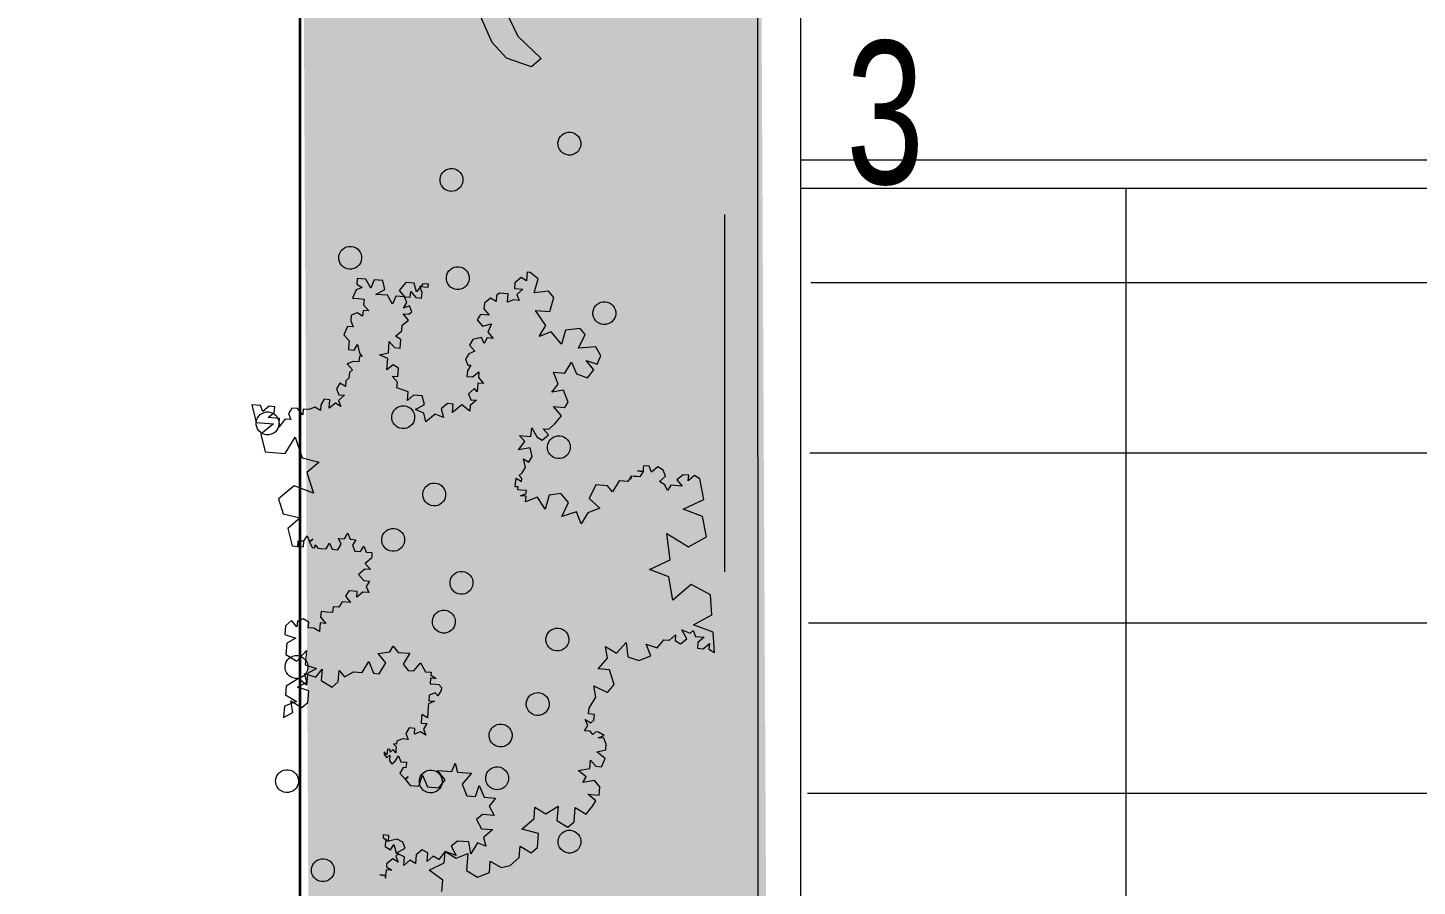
# Model space of a CAD drawing. Header units: metres. Extents: x 0 to 4415, y 1197 to 2590.
# Drawn here: x 1913.872 to 1914.843, y 1313.042 to 1313.643 of the extents above; entities that cross this region are included whole.
import ezdxf

# ---------------------------------------------------------------- set-up
doc = ezdxf.new("R2010")
doc.units = ezdxf.units.M
for name, pattern in [('AXES', [2, 1.25, -0.25, 0.25, -0.25]), ('CACHE2', [4.7625, 3.175, -1.5875]), ('CONTINU', [0])]:
    doc.linetypes.add(name, pattern=pattern)
doc.layers.get('DEFPOINTS').update_dxf_attribs({"lineweight": 5})
for name, color, linetype, lineweight, true_color in [('00-axe', 7, 'AXES', 5, 0xdb0000), ('veg', 7, 'Continuous', 9, 0x61c200), ('VEGETATION', 7, 'Continuous', 5, 0x7ea800)]:
    doc.layers.add(name, color=color, linetype=linetype, lineweight=lineweight, true_color=true_color)
for name, color, linetype, lineweight in [('00-cote', 7, 'CONTINU', 20), ('caché', 20, 'CACHE2', 13), ('Façade 02', 41, 'Continuous', 35), ('gris', 251, 'Continuous', 9), ('vue', 7, 'Continuous', 5)]:
    doc.layers.add(name, color=color, linetype=linetype, lineweight=lineweight)
doc.styles.add('STYLE2', font='swissl.ttf', dxfattribs={"width": 0.7})
doc.styles.add('WALIDcotat', font='times.ttf')
doc.dimstyles.new('walid 100', dxfattribs={"dimscale": 0, "dimtxt": 0.25, "dimasz": 0.1, "dimexe": 1.25, "dimexo": 0.625, "dimgap": 0.02, "dimtad": 1, "dimdec": 0, "dimlfac": 100, "dimrnd": 5, "dimtxsty": 'WALIDcotat', "dimblk": 'COTE', "dimcen": 2.5, "dimse1": 1, "dimse2": 1, "dimclrd": 256, "dimclrt": 256, "dimadec": 0, "dimazin": 0, "dimtfac": 1, "dimtdec": 0, "dimtix": 1, "dimtmove": 2, "dimatfit": 3, "dimldrblk": 'COTE', "dimfxl": 1.25, "dimarcsym": 0})

# ---------------------------------------------------------------- blocks, each defined once
blk = doc.blocks.new('hh(jjk')
at = {"layer": 'VEGETATION', "ltscale": 1.8}
for p, q in [((437.172, 231.944), (436.28, 232.273)), ((437.667, 231.537), (437.172, 231.944)), ((436.203, 231.504), (437.031, 231.168)), ((437.971, 230.812), (437.667, 231.537)), ((437.031, 231.168), (437.741, 230.505)), ((437.741, 230.505), (437.971, 230.812))]:
    blk.add_line(p, q, dxfattribs=at)
blk = doc.blocks.new('Plantes')
for p, q in [((0.5704, -1.1813), (0.5674, -1.214)), ((0.4679, -1.2216), (0.4338, -1.235)), ((0.4992, -1.2408), (0.4679, -1.2216)), ((0.5674, -1.214), (0.6061, -1.2422)), ((0.7294, -1.2449), (0.7309, -1.2286)), ((0.7316, -1.2204), (0.7309, -1.2286)), ((0.7309, -1.2286), (0.7316, -1.2204)), ((0.7309, -1.2286), (0.7309, -1.2286)), ((0.7309, -1.2286), (0.7309, -1.2286)), ((0.7309, -1.2286), (0.7309, -1.2286)), ((0.7309, -1.2286), (0.7309, -1.2286)), ((0.7309, -1.2286), (0.7309, -1.2286)), ((0.7309, -1.2286), (0.7309, -1.2286)), ((0.7309, -1.2286), (0.7309, -1.2286)), ((0.7309, -1.2286), (0.7309, -1.2286)), ((0.7309, -1.2286), (0.7309, -1.2286)), ((0.739, -1.2293), (0.7309, -1.2286)), ((0.7309, -1.2286), (0.739, -1.2293)), ((0.739, -1.2293), (0.7309, -1.2286)), ((0.7309, -1.2286), (0.739, -1.2293)), ((0.739, -1.2293), (0.7309, -1.2286)), ((0.7309, -1.2286), (0.739, -1.2293)), ((0.7309, -1.2286), (0.7309, -1.2286)), ((0.7309, -1.2286), (0.7309, -1.2286)), ((0.7309, -1.2286), (0.7309, -1.2286)), ((0.7309, -1.2286), (0.7309, -1.2286)), ((0.7309, -1.2286), (0.7309, -1.2286)), ((0.7309, -1.2286), (0.7309, -1.2286)), ((0.7309, -1.2286), (0.7309, -1.2286)), ((0.739, -1.2293), (0.739, -1.2293)), ((0.7472, -1.23), (0.739, -1.2293)), ((0.739, -1.2293), (0.7472, -1.23)), ((0.739, -1.2293), (0.739, -1.2293)), ((0.7472, -1.23), (0.7472, -1.23)), ((0.7472, -1.23), (0.7472, -1.23)), ((0.7472, -1.23), (0.7472, -1.23)), ((0.7472, -1.23), (0.7472, -1.23)), ((0.3744, -1.2544), (0.3477, -1.2767)), ((0.3997, -1.2484), (0.3744, -1.2544)), ((0.4309, -1.2677), (0.3997, -1.2484)), ((0.4338, -1.235), (0.4309, -1.2677)), ((0.4948, -1.2899), (0.4992, -1.2408)), ((0.5631, -1.263), (0.5601, -1.2957)), ((0.5601, -1.2957), (0.5787, -1.2727)), ((0.6061, -1.2422), (0.5631, -1.263)), ((0.5787, -1.2727), (0.5943, -1.2823)), ((0.5943, -1.2823), (0.6121, -1.2674)), ((0.6121, -1.2674), (0.6099, -1.2919)), ((0.6433, -1.2867), (0.6455, -1.2621)), ((0.6455, -1.2621), (0.6611, -1.2718)), ((0.6611, -1.2718), (0.6789, -1.2569)), ((0.6789, -1.2569), (0.6767, -1.2814)), ((0.6945, -1.2665), (0.7101, -1.2761)), ((0.7012, -1.2836), (0.6945, -1.2665)), ((0.7101, -1.2761), (0.7279, -1.2613)), ((0.7131, -1.2435), (0.7294, -1.2449)), ((0.7287, -1.2531), (0.7131, -1.2435)), ((0.7279, -1.2613), (0.7287, -1.2531)), ((0.2958, -1.305), (0.2921, -1.3459)), ((0.3136, -1.2902), (0.2958, -1.305)), ((0.3448, -1.3094), (0.3136, -1.2902)), ((0.3477, -1.2767), (0.3448, -1.3094)), ((0.4436, -1.31), (0.4674, -1.3204)), ((0.4496, -1.3352), (0.4436, -1.31)), ((0.4674, -1.3204), (0.4866, -1.2891)), ((0.4866, -1.2891), (0.4919, -1.3226)), ((0.5289, -1.2764), (0.4948, -1.2899)), ((0.5245, -1.3255), (0.5423, -1.3106)), ((0.5282, -1.2846), (0.5601, -1.2957)), ((0.5423, -1.3106), (0.5282, -1.2846)), ((0.5601, -1.2957), (0.5289, -1.2764)), ((0.6099, -1.2919), (0.6255, -1.3015)), ((0.6255, -1.3015), (0.6433, -1.2867)), ((0.7005, -1.2918), (0.6745, -1.3059)), ((0.6745, -1.3059), (0.6812, -1.323)), ((0.6767, -1.2814), (0.7005, -1.2918)), ((0.6923, -1.291), (0.7012, -1.2836)), ((0.7005, -1.2918), (0.6923, -1.291)), ((0.7065, -1.317), (0.7005, -1.2918)), ((0.7161, -1.3014), (0.7065, -1.317)), ((0.7317, -1.311), (0.7161, -1.3014)), ((0.7303, -1.3274), (0.7317, -1.311)), ((0.2921, -1.3459), (0.3404, -1.3584)), ((0.4229, -1.3576), (0.4496, -1.3352)), ((0.4919, -1.3226), (0.5245, -1.3255)), ((0.6812, -1.323), (0.6969, -1.3326)), ((0.6969, -1.3326), (0.7221, -1.3266)), ((0.7221, -1.3266), (0.7206, -1.343)), ((0.7206, -1.343), (0.737, -1.3444)), ((0.7221, -1.3266), (0.7303, -1.3274)), ((0.7377, -1.3363), (0.7221, -1.3266)), ((0.737, -1.3444), (0.7377, -1.3363)), ((0.1904, -1.378), (0.1868, -1.4189)), ((0.2082, -1.3631), (0.1904, -1.378)), ((0.2395, -1.3824), (0.2082, -1.3631)), ((0.2358, -1.4232), (0.2395, -1.3824)), ((0.3048, -1.3882), (0.3019, -1.4209)), ((0.3404, -1.3584), (0.3048, -1.3882)), ((0.4555, -1.3605), (0.4229, -1.3576)), ((0.4519, -1.4013), (0.4697, -1.3865)), ((0.4697, -1.3865), (0.4555, -1.3605)), ((0.137, -1.4227), (0.1274, -1.4383)), ((0.1556, -1.3996), (0.137, -1.4227)), ((0.1868, -1.4189), (0.1556, -1.3996)), ((0.2707, -1.4016), (0.2358, -1.4232)), ((0.3019, -1.4209), (0.2707, -1.4016)), ((0.4148, -1.4474), (0.4334, -1.4244)), ((0.4192, -1.3984), (0.4519, -1.4013)), ((0.4334, -1.4244), (0.4192, -1.3984)), ((0.1178, -1.4539), (0.1156, -1.4784)), ((0.1505, -1.4568), (0.1178, -1.4539)), ((0.1274, -1.4383), (0.1505, -1.4568)), ((0.4475, -1.4504), (0.4148, -1.4474)), ((0.4609, -1.4845), (0.4475, -1.4504)), ((0.472, -1.4526), (0.4609, -1.4845)), ((0.4965, -1.4547), (0.472, -1.4526)), ((0.51, -1.4889), (0.4965, -1.4547)), ((0.1156, -1.4784), (0.1305, -1.4962)), ((0.1305, -1.4962), (0.1639, -1.4909)), ((0.1639, -1.4909), (0.1542, -1.5065)), ((0.1542, -1.5065), (0.1773, -1.5251)), ((0.4825, -1.5194), (0.51, -1.4889)), ((0.5768, -1.4784), (0.5583, -1.5014)), ((0.5583, -1.5014), (0.5806, -1.5281)), ((0.6095, -1.4813), (0.5768, -1.4784)), ((0.6229, -1.5154), (0.6095, -1.4813)), ((0.634, -1.4835), (0.6229, -1.5154)), ((0.6585, -1.4857), (0.634, -1.4835)), ((0.6734, -1.5035), (0.6585, -1.4857)), ((0.6645, -1.5109), (0.6734, -1.5035)), ((0.6734, -1.5035), (0.6645, -1.5109)), ((0.6883, -1.5213), (0.6734, -1.5035)), ((0.1105, -1.5356), (0.1001, -1.5594)), ((0.1268, -1.537), (0.1105, -1.5356)), ((0.1417, -1.5548), (0.1268, -1.537)), ((0.1439, -1.5303), (0.1417, -1.5548)), ((0.1773, -1.5251), (0.1439, -1.5303)), ((0.5234, -1.523), (0.4825, -1.5194)), ((0.5294, -1.5483), (0.5234, -1.523)), ((0.5397, -1.5245), (0.5294, -1.5483)), ((0.5806, -1.5281), (0.5397, -1.5245)), ((0.669, -1.5525), (0.6697, -1.5443)), ((0.6697, -1.5443), (0.6705, -1.5362)), ((0.6705, -1.5362), (0.6786, -1.5369)), ((0.6786, -1.5369), (0.6883, -1.5213)), ((0.7106, -1.548), (0.7017, -1.5554)), ((0.718, -1.5569), (0.7106, -1.548)), ((0.0979, -1.5839), (0.0965, -1.6002)), ((0.1232, -1.5779), (0.0979, -1.5839)), ((0.1001, -1.5594), (0.1232, -1.5779)), ((0.6853, -1.554), (0.669, -1.5525)), ((0.6921, -1.571), (0.6853, -1.554)), ((0.7017, -1.5554), (0.6921, -1.571)), ((0.698, -1.5963), (0.6988, -1.5881)), ((0.6988, -1.5881), (0.6995, -1.5799)), ((0.6995, -1.5799), (0.7069, -1.5888)), ((0.7069, -1.5888), (0.7158, -1.5814)), ((0.7158, -1.5814), (0.7151, -1.5896)), ((0.7151, -1.5896), (0.7233, -1.5903)), ((0.7151, -1.5896), (0.7151, -1.5896)), ((0.7166, -1.5732), (0.718, -1.5569)), ((0.7255, -1.5658), (0.7166, -1.5732)), ((0.7233, -1.5903), (0.7247, -1.5739)), ((0.7247, -1.5739), (0.7322, -1.5828)), ((0.7329, -1.5747), (0.7255, -1.5658)), ((0.7322, -1.5828), (0.7329, -1.5747)), ((0.0965, -1.6002), (0.1032, -1.6173)), ((0.1195, -1.6187), (0.1025, -1.6255)), ((0.1025, -1.6255), (0.1181, -1.6351)), ((0.1032, -1.6173), (0.1195, -1.6187)), ((0.1262, -1.6358), (0.1351, -1.6284)), ((0.1351, -1.6284), (0.1426, -1.6373)), ((0.6127, -1.6298), (0.6283, -1.6395)), ((0.6194, -1.6469), (0.6127, -1.6298)), ((0.6632, -1.6179), (0.6795, -1.6193)), ((0.6699, -1.6349), (0.6632, -1.6179)), ((0.6795, -1.6193), (0.6966, -1.6126)), ((0.6966, -1.6126), (0.6973, -1.6044)), ((0.6973, -1.6044), (0.7055, -1.6052)), ((0.6973, -1.6044), (0.6973, -1.6044)), ((0.6973, -1.6044), (0.6973, -1.6044)), ((0.698, -1.5963), (0.698, -1.5963)), ((0.7055, -1.6052), (0.698, -1.5963)), ((0.1181, -1.6351), (0.1262, -1.6358)), ((0.1315, -1.6692), (0.13, -1.6856)), ((0.1404, -1.6618), (0.1315, -1.6692)), ((0.156, -1.6714), (0.1404, -1.6618)), ((0.1426, -1.6373), (0.1589, -1.6387)), ((0.1589, -1.6387), (0.1493, -1.6543)), ((0.1493, -1.6543), (0.156, -1.6714)), ((0.6098, -1.6625), (0.6194, -1.6469)), ((0.6261, -1.664), (0.6098, -1.6625)), ((0.6246, -1.6803), (0.6261, -1.664)), ((0.6283, -1.6395), (0.6454, -1.6327)), ((0.6454, -1.6327), (0.6439, -1.6491)), ((0.6439, -1.6491), (0.6602, -1.6505)), ((0.6602, -1.6505), (0.6699, -1.6349)), ((0.1449, -1.7034), (0.1257, -1.7346)), ((0.13, -1.6856), (0.1464, -1.687)), ((0.1464, -1.687), (0.1449, -1.7034)), ((0.1449, -1.7034), (0.1449, -1.7034)), ((0.6054, -1.7115), (0.6068, -1.6952)), ((0.6068, -1.6952), (0.6083, -1.6788)), ((0.6083, -1.6788), (0.6239, -1.6885)), ((0.6239, -1.6885), (0.6246, -1.6803)), ((0.9678, -1.7109), (0.95, -1.7258)), ((0.999, -1.7302), (0.9678, -1.7109)), ((1.0198, -1.6826), (0.9938, -1.6968)), ((0.9938, -1.6968), (0.999, -1.7302)), ((1.0168, -1.7153), (1.0198, -1.6826)), ((0.0915, -1.748), (0.073, -1.7711)), ((0.1309, -1.768), (0.0915, -1.748)), ((0.1257, -1.7346), (0.1309, -1.768)), ((0.5683, -1.7576), (0.578, -1.742)), ((0.578, -1.742), (0.5854, -1.7509)), ((0.5854, -1.7509), (0.6025, -1.7442)), ((0.5876, -1.7264), (0.6047, -1.7197)), ((0.6039, -1.7279), (0.5876, -1.7264)), ((0.6025, -1.7442), (0.6039, -1.7279)), ((0.6047, -1.7197), (0.6054, -1.7115)), ((0.95, -1.7258), (0.9471, -1.7585)), ((0.9827, -1.7287), (1.0168, -1.7153)), ((1.0139, -1.748), (0.9827, -1.7287)), ((1.0117, -1.7725), (1.0139, -1.748)), ((0.073, -1.7711), (0.0857, -1.8134)), ((0.5676, -1.7658), (0.5683, -1.7576)), ((0.575, -1.7747), (0.5676, -1.7658)), ((0.5683, -1.7576), (0.5683, -1.7576)), ((0.5832, -1.7754), (0.575, -1.7747)), ((0.5996, -1.7769), (0.5832, -1.7754)), ((0.5981, -1.7932), (0.5996, -1.7769)), ((0.8625, -1.7839), (0.8596, -1.8166)), ((0.8803, -1.769), (0.8625, -1.7839)), ((0.9115, -1.7883), (0.8803, -1.769)), ((0.9086, -1.8209), (0.9115, -1.7883)), ((0.9471, -1.7585), (0.9791, -1.7696)), ((0.9509, -1.8083), (0.9538, -1.7756)), ((0.9791, -1.7696), (0.9531, -1.7837)), ((0.9531, -1.7837), (0.9591, -1.809)), ((0.9538, -1.7756), (0.9769, -1.7941)), ((0.9769, -1.7941), (1.0117, -1.7725)), ((0.0857, -1.8134), (0.1184, -1.8163)), ((0.1184, -1.8163), (0.0909, -1.8468)), ((0.5818, -1.7918), (0.5981, -1.7932)), ((0.5974, -1.8014), (0.5818, -1.7918)), ((0.5966, -1.8096), (0.5974, -1.8014)), ((0.613, -1.811), (0.5966, -1.8096)), ((0.6271, -1.837), (0.613, -1.811)), ((0.6457, -1.814), (0.6271, -1.837)), ((0.662, -1.8154), (0.6457, -1.814)), ((0.6769, -1.8332), (0.662, -1.8154)), ((0.7452, -1.8064), (0.7259, -1.8376)), ((0.7615, -1.8078), (0.7452, -1.8064)), ((0.7749, -1.842), (0.7615, -1.8078)), ((0.7942, -1.8107), (0.7749, -1.842)), ((0.8187, -1.8129), (0.7942, -1.8107)), ((0.8447, -1.7988), (0.8187, -1.8129)), ((0.8596, -1.8166), (0.8447, -1.7988)), ((0.9271, -1.7979), (0.9086, -1.8209)), ((0.9249, -1.8224), (0.9509, -1.8083)), ((0.9569, -1.8335), (0.9249, -1.8224)), ((0.9591, -1.809), (0.9271, -1.7979)), ((-0.215, -1.8607), (-0.212, -1.9186)), ((-0.1994, -1.8703), (-0.215, -1.8607)), ((0.0011, -1.8388), (-0.0331, -1.8522)), ((-0.0331, -1.8522), (-0.0197, -1.8863)), ((0.033, -1.8499), (0.0011, -1.8388)), ((0.0375, -1.8914), (0.033, -1.8499)), ((0.065, -1.8609), (0.0375, -1.8914)), ((0.0962, -1.8802), (0.065, -1.8609)), ((0.0909, -1.8468), (0.0962, -1.8802)), ((0.6576, -1.8644), (0.6769, -1.8332)), ((0.6903, -1.8674), (0.6576, -1.8644)), ((0.7052, -1.8852), (0.6903, -1.8674)), ((0.7148, -1.8695), (0.7052, -1.8852)), ((0.7482, -1.8643), (0.7148, -1.8695)), ((0.7259, -1.8376), (0.7482, -1.8643)), ((0.9532, -1.8743), (0.9569, -1.8335)), ((0.9807, -1.8439), (0.9532, -1.8743)), ((1.0119, -1.8631), (0.9807, -1.8439)), ((1.009, -1.8958), (1.0119, -1.8631)), ((-0.2009, -1.8866), (-0.1994, -1.8703)), ((-0.1831, -1.8718), (-0.2009, -1.8866)), ((-0.186, -1.9044), (-0.1682, -1.8896)), ((-0.1615, -1.9066), (-0.186, -1.9044)), ((-0.1667, -1.8732), (-0.1831, -1.8718)), ((-0.1682, -1.8896), (-0.1667, -1.8732)), ((-0.1548, -1.9237), (-0.1615, -1.9066)), ((-0.1184, -1.8858), (-0.1362, -1.9006)), ((-0.1362, -1.9006), (-0.1221, -1.9266)), ((-0.1028, -1.8954), (-0.1184, -1.8858)), ((-0.1043, -1.9117), (-0.1028, -1.8954)), ((-0.0865, -1.8968), (-0.1043, -1.9117)), ((-0.0701, -1.8983), (-0.0865, -1.8968)), ((-0.0516, -1.8752), (-0.0701, -1.8983)), ((-0.0197, -1.8863), (-0.0516, -1.8752)), ((0.983, -1.9099), (1.009, -1.8958)), ((1.0149, -1.921), (0.983, -1.9099)), ((-0.212, -1.9186), (-0.1562, -1.94)), ((-0.1562, -1.94), (-0.2082, -1.9683)), ((-0.1459, -1.9163), (-0.1548, -1.9237)), ((-0.1221, -1.9266), (-0.1459, -1.9163)), ((0.9133, -1.9531), (0.9154, -1.9286)), ((0.9154, -1.9286), (0.9311, -1.9383)), ((0.9311, -1.9383), (0.9474, -1.9397)), ((0.9474, -1.9397), (0.9459, -1.9561)), ((0.9786, -1.959), (0.9801, -1.9426)), ((0.9801, -1.9426), (0.995, -1.9604)), ((0.995, -1.9604), (1.0128, -1.9455)), ((1.0128, -1.9455), (1.0149, -1.921)), ((-0.2082, -1.9683), (-0.2051, -2.0263)), ((0.8762, -1.9992), (0.8777, -1.9829)), ((0.8777, -1.9829), (0.894, -1.9844)), ((0.894, -1.9844), (0.9103, -1.9858)), ((0.8969, -1.9517), (0.9133, -1.9531)), ((0.9118, -1.9695), (0.8969, -1.9517)), ((0.9103, -1.9858), (0.9118, -1.9695)), ((0.9459, -1.9561), (0.9615, -1.9657)), ((0.9615, -1.9657), (0.9786, -1.959)), ((-0.2051, -2.0263), (-0.1501, -2.0559)), ((-0.1501, -2.0559), (-0.0967, -2.0112)), ((-0.0967, -2.0112), (-0.0862, -2.0781)), ((0.7901, -2.041), (0.8079, -2.0261)), ((0.8079, -2.0261), (0.8065, -2.0424)), ((0.8257, -2.0112), (0.8502, -2.0134)), ((0.8406, -2.029), (0.8257, -2.0112)), ((0.831, -2.0446), (0.8406, -2.029)), ((0.8502, -2.0134), (0.8599, -1.9978)), ((0.8599, -1.9978), (0.8762, -1.9992)), ((0.7709, -2.0722), (0.7805, -2.0566)), ((0.7738, -2.0395), (0.7901, -2.041)), ((0.7805, -2.0566), (0.7738, -2.0395)), ((0.8065, -2.0424), (0.831, -2.0446)), ((-0.0305, -2.0995), (-0.0906, -2.1271)), ((-0.0862, -2.0781), (-0.0305, -2.0995)), ((0.7679, -2.1049), (0.7843, -2.1063)), ((0.7828, -2.1227), (0.7679, -2.1049)), ((0.7872, -2.0737), (0.7709, -2.0722)), ((0.7843, -2.1063), (0.8021, -2.0915)), ((0.8021, -2.0915), (0.7872, -2.0737)), ((-0.0906, -2.1271), (-0.0808, -2.2021)), ((0.7636, -2.1539), (0.7643, -2.1457)), ((0.7643, -2.1457), (0.765, -2.1376)), ((0.7643, -2.1457), (0.7643, -2.1457)), ((0.7643, -2.1457), (0.7643, -2.1457)), ((0.7643, -2.1457), (0.7643, -2.1457)), ((0.765, -2.1376), (0.7828, -2.1227)), ((0.765, -2.1376), (0.765, -2.1376)), ((0.765, -2.1376), (0.765, -2.1376)), ((0.765, -2.1376), (0.765, -2.1376)), ((0.765, -2.1376), (0.765, -2.1376)), ((-0.1432, -2.1636), (-0.1952, -2.1919)), ((-0.0808, -2.2021), (-0.1432, -2.1636)), ((0.7636, -2.1539), (0.7636, -2.1539)), ((0.7636, -2.1539), (0.7636, -2.1539)), ((0.7636, -2.1539), (0.7636, -2.1539)), ((0.7636, -2.1539), (0.7636, -2.1539)), ((0.7636, -2.1539), (0.7636, -2.1539)), ((0.7636, -2.1539), (0.7636, -2.1539)), ((0.7636, -2.1539), (0.7636, -2.1539)), ((0.7799, -2.1554), (0.7636, -2.1539)), ((0.7866, -2.1724), (0.7799, -2.1554)), ((0.7962, -2.1568), (0.7866, -2.1724)), ((0.8126, -2.1583), (0.7962, -2.1568)), ((0.8097, -2.191), (0.8193, -2.1754)), ((0.8193, -2.1754), (0.8126, -2.1583)), ((0.8616, -2.1627), (0.852, -2.1783)), ((0.852, -2.1783), (0.8587, -2.1953)), ((0.8779, -2.1641), (0.8616, -2.1627)), ((0.8847, -2.1812), (0.8779, -2.1641)), ((0.8943, -2.1656), (0.8847, -2.1812)), ((0.9106, -2.167), (0.8943, -2.1656)), ((0.9188, -2.1678), (0.9106, -2.167)), ((0.9262, -2.1767), (0.9188, -2.1678)), ((0.927, -2.1685), (0.9262, -2.1767)), ((0.9351, -2.1692), (0.927, -2.1685)), ((0.933, -2.1937), (0.9419, -2.1863)), ((0.9419, -2.1863), (0.933, -2.1937)), ((0.9419, -2.1863), (0.9351, -2.1692)), ((0.9486, -2.2034), (0.9419, -2.1863)), ((0.9582, -2.1878), (0.9486, -2.2034)), ((0.9597, -2.1714), (0.9582, -2.1878)), ((0.9664, -2.1885), (0.9582, -2.1878)), ((0.9582, -2.1878), (0.9664, -2.1885)), ((0.976, -2.1729), (0.9597, -2.1714)), ((0.9745, -2.1892), (0.976, -2.1729)), ((0.976, -2.1729), (0.9745, -2.1892)), ((0.9923, -2.1743), (0.976, -2.1729)), ((1.0043, -2.2248), (0.9923, -2.1743)), ((-0.1952, -2.1919), (-0.1839, -2.2505)), ((0.826, -2.1924), (0.8097, -2.191)), ((0.8327, -2.2095), (0.826, -2.1924)), ((0.8423, -2.1939), (0.8327, -2.2095)), ((0.8587, -2.1953), (0.8423, -2.1939)), ((0.9687, -2.2546), (1.0043, -2.2248)), ((-0.1839, -2.2505), (-0.1282, -2.272)), ((0.1102, -2.2768), (0.1443, -2.2633)), ((0.1443, -2.2633), (0.1636, -2.2321)), ((0.1636, -2.2321), (0.177, -2.2663)), ((0.177, -2.2663), (0.2193, -2.2536)), ((0.2193, -2.2536), (0.1994, -2.293)), ((1.017, -2.2671), (0.9687, -2.2546)), ((1.0297, -2.3094), (1.017, -2.2671)), ((-0.1282, -2.272), (-0.1883, -2.2995)), ((-0.1883, -2.2995), (-0.1771, -2.3582)), ((0.1407, -2.3042), (0.1102, -2.2768)), ((0.1207, -2.3436), (0.1407, -2.3042)), ((0.1994, -2.293), (0.2217, -2.3197)), ((0.2551, -2.3144), (0.2669, -2.2743)), ((0.2669, -2.2743), (0.2885, -2.3092)), ((0.2885, -2.3092), (0.3226, -2.2957)), ((0.3226, -2.2957), (0.3212, -2.3121)), ((-0.1259, -2.3381), (-0.0932, -2.341)), ((-0.111, -2.3559), (-0.1259, -2.3381)), ((-0.0932, -2.341), (-0.0836, -2.3254)), ((-0.0836, -2.3254), (-0.0768, -2.3424)), ((-0.0768, -2.3424), (-0.0612, -2.3521)), ((0.0539, -2.3541), (0.0731, -2.3229)), ((0.0731, -2.3229), (0.088, -2.3407)), ((0.088, -2.3407), (0.1207, -2.3436)), ((0.2217, -2.3197), (0.2551, -2.3144)), ((0.3205, -2.3202), (0.3197, -2.3284)), ((0.3197, -2.3284), (0.3361, -2.3299)), ((0.3375, -2.3135), (0.3205, -2.3202)), ((0.3212, -2.3121), (0.3375, -2.3135)), ((0.3361, -2.3299), (0.3442, -2.3306)), ((0.3442, -2.3306), (0.3435, -2.3388)), ((0.3435, -2.3388), (0.3517, -2.3395)), ((0.3517, -2.3395), (0.3509, -2.3477)), ((0.9295, -2.3252), (0.9852, -2.3466)), ((0.9489, -2.3846), (0.9295, -2.3252)), ((0.9852, -2.3466), (1.0297, -2.3094)), ((-0.1771, -2.3582), (-0.1615, -2.3678)), ((-0.1615, -2.3678), (-0.1437, -2.3529)), ((-0.1437, -2.3529), (-0.1451, -2.3693)), ((-0.1451, -2.3693), (-0.1288, -2.3707)), ((-0.1288, -2.3707), (-0.111, -2.3559)), ((-0.0612, -2.3521), (-0.079, -2.3669)), ((-0.079, -2.3669), (-0.0723, -2.384)), ((-0.0723, -2.384), (-0.0567, -2.3936)), ((-0.0567, -2.3936), (-0.0389, -2.3788)), ((-0.0389, -2.3788), (-0.0322, -2.3958)), ((-0.0151, -2.3891), (-0.0144, -2.381)), ((-0.0144, -2.381), (-0.0048, -2.3653)), ((-0.0062, -2.3817), (-0.0144, -2.381)), ((-0.0144, -2.381), (-0.0062, -2.3817)), ((0.0019, -2.3824), (-0.0062, -2.3817)), ((-0.0062, -2.3817), (0.0019, -2.3824)), ((-0.0048, -2.3653), (0.0034, -2.3661)), ((-0.0048, -2.3653), (-0.0048, -2.3653)), ((0.0034, -2.3661), (0.0116, -2.3668)), ((0.0034, -2.3661), (0.0034, -2.3661)), ((0.0034, -2.3661), (0.0034, -2.3661)), ((0.0116, -2.3668), (0.0197, -2.3675)), ((0.0197, -2.3675), (0.0294, -2.3519)), ((0.0205, -2.3594), (0.0197, -2.3675)), ((0.0197, -2.3675), (0.0205, -2.3594)), ((0.0294, -2.3519), (0.0539, -2.3541)), ((0.3317, -2.3789), (0.3221, -2.3945)), ((0.3406, -2.3715), (0.3317, -2.3789)), ((0.3317, -2.3789), (0.3317, -2.3789)), ((0.3339, -2.3544), (0.3331, -2.3626)), ((0.3331, -2.3626), (0.3406, -2.3715)), ((0.3331, -2.3626), (0.3331, -2.3626)), ((0.3495, -2.364), (0.3339, -2.3544)), ((0.3509, -2.3477), (0.3495, -2.364)), ((0.9133, -2.4143), (0.9489, -2.3846)), ((-0.0322, -2.3958), (-0.0159, -2.3973)), ((-0.0159, -2.3973), (-0.0151, -2.3891)), ((0.3124, -2.4101), (0.3028, -2.4257)), ((0.3028, -2.4257), (0.3088, -2.451)), ((0.328, -2.4198), (0.3124, -2.4101)), ((0.3221, -2.3945), (0.328, -2.4198)), ((0.9616, -2.4269), (0.9133, -2.4143)), ((0.981, -2.4863), (0.9616, -2.4269)), ((0.3088, -2.451), (0.3422, -2.4457)), ((0.3422, -2.4457), (0.3237, -2.4688)), ((1.0099, -2.4394), (0.981, -2.4863)), ((1.067, -2.4445), (1.0099, -2.4394)), ((1.079, -2.495), (1.067, -2.4445)), ((0.2547, -2.5038), (0.2369, -2.5187)), ((0.271, -2.5053), (0.2547, -2.5038)), ((0.2739, -2.4726), (0.2561, -2.4875)), ((0.2561, -2.4875), (0.271, -2.5053)), ((0.2895, -2.4822), (0.2739, -2.4726)), ((0.3037, -2.5082), (0.2895, -2.4822)), ((0.3059, -2.4837), (0.3037, -2.5082)), ((0.3385, -2.4866), (0.3059, -2.4837)), ((0.3237, -2.4688), (0.3385, -2.4866)), ((1.0434, -2.5248), (1.079, -2.495)), ((0.2369, -2.5187), (0.2183, -2.5417)), ((0.2183, -2.5417), (0.2406, -2.5684)), ((0.5562, -2.539), (0.58, -2.5493)), ((0.5622, -2.5642), (0.5562, -2.539)), ((0.58, -2.5493), (0.6067, -2.527)), ((0.6067, -2.527), (0.6127, -2.5522)), ((0.9929, -2.5368), (1.0093, -2.5382)), ((0.9996, -2.5538), (0.9929, -2.5368)), ((1.0093, -2.5382), (1.0278, -2.5152)), ((1.0278, -2.5152), (1.0256, -2.5397)), ((1.0256, -2.5397), (1.0583, -2.5426)), ((1.0583, -2.5426), (1.0405, -2.5575)), ((1.0924, -2.5292), (1.0434, -2.5248)), ((1.1044, -2.5796), (1.0924, -2.5292)), ((0.208, -2.5655), (0.1983, -2.5811)), ((0.1983, -2.5811), (0.2118, -2.6153)), ((0.2406, -2.5684), (0.208, -2.5655)), ((0.4613, -2.5881), (0.4791, -2.5732)), ((0.4791, -2.5732), (0.4805, -2.5569)), ((0.4805, -2.5569), (0.5036, -2.5754)), ((0.5036, -2.5754), (0.5303, -2.5531)), ((0.5303, -2.5531), (0.5281, -2.5776)), ((0.5281, -2.5776), (0.5444, -2.5791)), ((0.5444, -2.5791), (0.5622, -2.5642)), ((0.6365, -2.5626), (0.6105, -2.5767)), ((0.6105, -2.5767), (0.6165, -2.602)), ((0.6127, -2.5522), (0.6365, -2.5626)), ((0.8497, -2.5734), (0.8653, -2.583)), ((0.8564, -2.5904), (0.8497, -2.5734)), ((0.8653, -2.583), (0.8831, -2.5681)), ((0.8831, -2.5681), (0.8809, -2.5926)), ((0.8972, -2.5941), (0.9068, -2.5785)), ((0.9068, -2.5785), (0.9083, -2.5621)), ((0.9083, -2.5621), (0.9239, -2.5718)), ((0.9239, -2.5718), (0.941, -2.5651)), ((0.941, -2.5651), (0.9573, -2.5665)), ((0.9573, -2.5665), (0.9588, -2.5502)), ((0.9588, -2.5502), (0.9737, -2.568)), ((0.9737, -2.568), (0.99, -2.5694)), ((0.99, -2.5694), (0.9996, -2.5538)), ((1.0405, -2.5575), (1.039, -2.5738)), ((1.039, -2.5738), (1.0554, -2.5753)), ((1.0554, -2.5753), (1.0732, -2.5604)), ((1.0732, -2.5604), (1.0799, -2.5775)), ((1.0799, -2.5775), (1.1044, -2.5796)), ((0.2118, -2.6153), (0.2452, -2.61)), ((0.2452, -2.61), (0.2266, -2.6331)), ((0.4569, -2.6371), (0.4591, -2.6126)), ((0.4591, -2.6126), (0.4665, -2.6215)), ((0.4776, -2.5896), (0.4613, -2.5881)), ((0.4665, -2.6215), (0.4843, -2.6067)), ((0.4843, -2.6067), (0.4776, -2.5896)), ((0.6165, -2.602), (0.641, -2.6042)), ((0.641, -2.6042), (0.6588, -2.5893)), ((0.6588, -2.5893), (0.6566, -2.6138)), ((0.6566, -2.6138), (0.6886, -2.6249)), ((0.6886, -2.6249), (0.6871, -2.6412)), ((0.8386, -2.6053), (0.8564, -2.5904)), ((0.8549, -2.6068), (0.8386, -2.6053)), ((0.852, -2.6395), (0.8616, -2.6239)), ((0.8616, -2.6239), (0.8549, -2.6068)), ((0.8809, -2.5926), (0.8972, -2.5941)), ((0.1427, -2.6503), (0.1242, -2.6733)), ((0.1747, -2.6614), (0.1427, -2.6503)), ((0.1881, -2.6955), (0.1747, -2.6614)), ((0.2074, -2.6643), (0.1881, -2.6955)), ((0.2401, -2.6672), (0.2074, -2.6643)), ((0.2266, -2.6331), (0.2401, -2.6672)), ((0.4405, -2.6357), (0.4569, -2.6371)), ((0.4554, -2.6535), (0.4405, -2.6357)), ((0.454, -2.6698), (0.4554, -2.6535)), ((0.4718, -2.6549), (0.454, -2.6698)), ((0.4881, -2.6564), (0.4718, -2.6549)), ((0.4866, -2.6727), (0.4881, -2.6564)), ((0.6857, -2.6576), (0.6835, -2.6821)), ((0.702, -2.659), (0.6857, -2.6576)), ((0.6871, -2.6412), (0.702, -2.659)), ((0.8246, -2.67), (0.826, -2.6536)), ((0.826, -2.6536), (0.8349, -2.6462)), ((0.8349, -2.6462), (0.8364, -2.6298)), ((0.8364, -2.6298), (0.852, -2.6395)), ((0.1146, -2.689), (0.1042, -2.7127)), ((0.1465, -2.7), (0.1146, -2.689)), ((0.1242, -2.6733), (0.1465, -2.7)), ((0.477, -2.6884), (0.4866, -2.6727)), ((0.4852, -2.6891), (0.477, -2.6884)), ((0.4919, -2.7062), (0.4852, -2.6891)), ((0.6835, -2.6821), (0.6991, -2.6917)), ((0.6991, -2.6917), (0.7169, -2.6768)), ((0.7169, -2.6768), (0.714, -2.7095)), ((0.7957, -2.7168), (0.7971, -2.7005)), ((0.7971, -2.7005), (0.8135, -2.7019)), ((0.8135, -2.7019), (0.8305, -2.6952)), ((0.8157, -2.6774), (0.8246, -2.67)), ((0.8231, -2.6863), (0.8157, -2.6774)), ((0.8305, -2.6952), (0.8231, -2.6863)), ((0.1042, -2.7127), (0.1184, -2.7387)), ((0.1184, -2.7387), (0.1681, -2.7349)), ((0.1681, -2.7349), (0.1482, -2.7743)), ((0.4652, -2.7285), (0.4823, -2.7218)), ((0.4801, -2.7463), (0.4652, -2.7285)), ((0.4823, -2.7218), (0.4919, -2.7062)), ((0.6784, -2.7393), (0.6762, -2.7638)), ((0.6947, -2.7407), (0.6784, -2.7393)), ((0.7096, -2.7585), (0.6947, -2.7407)), ((0.7125, -2.7259), (0.7096, -2.7585)), ((0.7377, -2.7199), (0.7125, -2.7259)), ((0.714, -2.7095), (0.7377, -2.7199)), ((0.7875, -2.7161), (0.7957, -2.7168)), ((0.7949, -2.725), (0.7875, -2.7161)), ((0.8009, -2.7502), (0.7949, -2.725)), ((0.8106, -2.7346), (0.8009, -2.7502)), ((0.8269, -2.7361), (0.8106, -2.7346)), ((0.8254, -2.7524), (0.8269, -2.7361)), ((0.1482, -2.7743), (0.163, -2.7921)), ((0.2046, -2.7876), (0.2164, -2.7475)), ((0.2164, -2.7475), (0.2462, -2.7831)), ((0.2462, -2.7831), (0.2803, -2.7696)), ((0.2803, -2.7696), (0.2611, -2.8009)), ((0.4125, -2.765), (0.4289, -2.7664)), ((0.4274, -2.7828), (0.4125, -2.765)), ((0.4171, -2.8065), (0.4274, -2.7828)), ((0.4289, -2.7664), (0.4385, -2.7508)), ((0.4385, -2.7508), (0.4452, -2.7679)), ((0.4452, -2.7679), (0.4705, -2.7619)), ((0.4705, -2.7619), (0.4801, -2.7463)), ((0.6918, -2.7734), (0.674, -2.7883)), ((0.6762, -2.7638), (0.6918, -2.7734)), ((0.8247, -2.7606), (0.8254, -2.7524)), ((0.8321, -2.7695), (0.8247, -2.7606)), ((0.8292, -2.8022), (0.8396, -2.7784)), ((0.8396, -2.7784), (0.8321, -2.7695)), ((0.163, -2.7921), (0.2046, -2.7876)), ((0.2611, -2.8009), (0.2901, -2.8446)), ((0.4423, -2.8006), (0.4171, -2.8065)), ((0.4572, -2.8184), (0.4423, -2.8006)), ((0.4475, -2.834), (0.4572, -2.8184)), ((0.6725, -2.8046), (0.6547, -2.8195)), ((0.6547, -2.8195), (0.6696, -2.8373)), ((0.674, -2.7883), (0.6725, -2.8046)), ((0.8129, -2.8007), (0.8292, -2.8022)), ((0.8196, -2.8178), (0.8129, -2.8007)), ((0.8181, -2.8341), (0.8196, -2.8178)), ((0.2493, -2.841), (0.2374, -2.8811)), ((0.2901, -2.8446), (0.2493, -2.841)), ((0.423, -2.8318), (0.4475, -2.834)), ((0.4379, -2.8496), (0.423, -2.8318)), ((0.4365, -2.8659), (0.4379, -2.8496)), ((0.6533, -2.8359), (0.6444, -2.8433)), ((0.6444, -2.8433), (0.6511, -2.8604)), ((0.6511, -2.8604), (0.6682, -2.8537)), ((0.6696, -2.8373), (0.6533, -2.8359)), ((0.6682, -2.8537), (0.6585, -2.8693)), ((0.6897, -2.8885), (0.7001, -2.8648)), ((0.7001, -2.8648), (0.7143, -2.8907)), ((0.7677, -2.8461), (0.784, -2.8475)), ((0.7825, -2.8639), (0.7677, -2.8461)), ((0.7811, -2.8802), (0.7825, -2.8639)), ((0.784, -2.8475), (0.7855, -2.8312)), ((0.7855, -2.8312), (0.8011, -2.8408)), ((0.8011, -2.8408), (0.8181, -2.8341)), ((0.2374, -2.8811), (0.2523, -2.8989)), ((0.2523, -2.8989), (0.2939, -2.8944)), ((0.2939, -2.8944), (0.2821, -2.9345)), ((0.3259, -2.9055), (0.3437, -2.8906)), ((0.337, -2.8735), (0.3533, -2.875)), ((0.3437, -2.8906), (0.337, -2.8735)), ((0.3533, -2.875), (0.3704, -2.8683)), ((0.3704, -2.8683), (0.3682, -2.8928)), ((0.3682, -2.8928), (0.3927, -2.895)), ((0.3927, -2.895), (0.4016, -2.8875)), ((0.4016, -2.8875), (0.403, -2.8712)), ((0.403, -2.8712), (0.4187, -2.8808)), ((0.4187, -2.8808), (0.4365, -2.8659)), ((0.6126, -2.9228), (0.6311, -2.8998)), ((0.6162, -2.882), (0.6148, -2.8983)), ((0.6148, -2.8983), (0.6215, -2.9154)), ((0.6326, -2.8834), (0.6162, -2.882)), ((0.6311, -2.8998), (0.6371, -2.925)), ((0.6474, -2.9012), (0.6326, -2.8834)), ((0.6489, -2.8849), (0.6474, -2.9012)), ((0.6652, -2.8863), (0.6489, -2.8849)), ((0.6585, -2.8693), (0.6652, -2.8863)), ((0.6616, -2.9272), (0.6801, -2.9041)), ((0.6652, -2.8863), (0.6897, -2.8885)), ((0.6801, -2.9041), (0.6652, -2.8863)), ((0.7143, -2.8907), (0.7469, -2.8936)), ((0.7469, -2.8936), (0.721, -2.9078)), ((0.7974, -2.8817), (0.7811, -2.8802)), ((0.8138, -2.8831), (0.7974, -2.8817)), ((0.8034, -2.9069), (0.8138, -2.8831)), ((0.2821, -2.9345), (0.3051, -2.953)), ((0.3133, -2.9538), (0.3155, -2.9293)), ((0.3155, -2.9293), (0.3311, -2.9389)), ((0.3504, -2.9077), (0.3259, -2.9055)), ((0.3311, -2.9389), (0.3489, -2.924)), ((0.3489, -2.924), (0.3504, -2.9077)), ((0.597, -2.9132), (0.5962, -2.9214)), ((0.5962, -2.9214), (0.6126, -2.9228)), ((0.6215, -2.9154), (0.597, -2.9132)), ((0.6371, -2.925), (0.6616, -2.9272)), ((0.721, -2.9078), (0.727, -2.933)), ((0.727, -2.933), (0.7515, -2.9352)), ((0.7515, -2.9352), (0.7618, -2.9114)), ((0.7618, -2.9114), (0.776, -2.9374)), ((0.776, -2.9374), (0.8005, -2.9396)), ((0.7863, -2.9136), (0.8034, -2.9069)), ((0.8019, -2.9233), (0.7863, -2.9136)), ((0.8005, -2.9396), (0.8019, -2.9233)), ((0.3051, -2.953), (0.3133, -2.9538))]:
    blk.add_line(p, q)
at = {"color": 50}
for centre in [(0.9106, -1.2446), (0.2037, -1.3215), (1.0113, -1.5007), (0.3988, -1.6272), (0.9821, -1.8275), (0.2344, -1.9008), (0.7027, -2.1897), (0.5841, -2.3191), (0.2263, -2.4519), (0.6714, -2.541), (1.0598, -2.5262), (0.0933, -2.8353), (0.5123, -2.9386), (0.8199, -2.999), (0.5284, -3.22), (0.1899, -3.3216)]:
    blk.add_ellipse(centre, major_axis=(0.0232, 0.0232), ratio=1, start_param=2.267169, end_param=8.550354, dxfattribs=at)
at = {"color": 10}
for centre in [(0.4097, -1.5046), (0.5998, -1.4969), (0.292, -1.7165), (0.559, -1.9545), (0.5079, -2.0652)]:
    blk.add_ellipse(centre, major_axis=(0.0232, 0.0232), ratio=1, start_param=2.267169, end_param=8.550354, dxfattribs=at)
blk = doc.blocks.new('COTE')
at = {"ltscale": 0.05}
h = blk.add_hatch(color=256, dxfattribs=at)
edge = h.paths.add_edge_path()
edge.add_arc((0, 0), 0.25, 0, 360)
for p, q in [((0, -1), (0, 1)), ((1, 0), (-1, 0))]:
    blk.add_line(p, q)
blk.add_circle((0, 0), 0.25)
blk = doc.blocks.new('*D310')
at = {"layer": '00-cote', "lineweight": -2, "ltscale": 0.1, "transparency": 16777216}
blk.add_line((1913.46109, 1312.39839), (1913.96234, 1312.39839), dxfattribs=at)
at = {"layer": 'DEFPOINTS', "color": 0, "ltscale": 0.1, "transparency": 16777216}
for p in [(1913.36109, 1314.58399), (1914.06234, 1314.33399), (1914.06234, 1312.39839)]:
    blk.add_point(p, dxfattribs=at)
at = {"layer": '00-cote', "lineweight": -2, "ltscale": 0.1, "transparency": 16777216, "xscale": 0.1, "yscale": 0.1, "zscale": 0.1}
for p, rotation in [((1913.36109, 1312.39839), 179.9999997985113), ((1914.06234, 1312.39839), 359.9999997985113)]:
    blk.add_blockref('COTE', p, dxfattribs=dict(at, rotation=rotation))
at = {"layer": '00-cote', "ltscale": 0.1, "transparency": 16777216, "insert": (1913.71172, 1312.54591), "char_height": 0.25, "attachment_point": 5, "rotation": 360, "style": 'WALIDcotat'}
blk.add_mtext('70', dxfattribs=at)
blk = doc.blocks.new('*D311')
at = {"layer": '00-cote', "lineweight": -2, "ltscale": 0.1, "transparency": 16777216}
for p, q in [((1913.96234, 1312.39839), (1913.86234, 1312.39839)), ((1914.06234, 1312.39839), (1914.41234, 1312.39839)), ((1914.51234, 1312.39839), (1914.61234, 1312.39839))]:
    blk.add_line(p, q, dxfattribs=at)
at = {"layer": 'DEFPOINTS', "color": 0, "ltscale": 0.1, "transparency": 16777216}
for p in [(1914.06234, 1314.33399), (1914.41234, 1314.23402), (1914.41234, 1312.39839)]:
    blk.add_point(p, dxfattribs=at)
at = {"layer": '00-cote', "lineweight": -2, "ltscale": 0.1, "transparency": 16777216, "xscale": 0.1, "yscale": 0.1, "zscale": 0.1}
for p, rotation in [((1914.06234, 1312.39839), 359.9999997985113), ((1914.41234, 1312.39839), 179.9999997985113)]:
    blk.add_blockref('COTE', p, dxfattribs=dict(at, rotation=rotation))
at = {"layer": '00-cote', "ltscale": 0.1, "transparency": 16777216, "insert": (1914.23734, 1312.54555), "char_height": 0.25, "attachment_point": 5, "rotation": 360, "style": 'WALIDcotat'}
blk.add_mtext('35', dxfattribs=at)
blk = doc.blocks.new('*D312')
at = {"layer": '00-cote', "lineweight": -2, "ltscale": 0.1, "transparency": 16777216}
blk.add_line((1914.51234, 1312.39839), (1915.71234, 1312.39839), dxfattribs=at)
at = {"layer": 'DEFPOINTS', "color": 0, "ltscale": 0.1, "transparency": 16777216}
for p in [(1914.41234, 1314.23402), (1915.81234, 1313.85024), (1915.81234, 1312.39839)]:
    blk.add_point(p, dxfattribs=at)
at = {"layer": '00-cote', "lineweight": -2, "ltscale": 0.1, "transparency": 16777216, "xscale": 0.1, "yscale": 0.1, "zscale": 0.1}
for p, rotation in [((1914.41234, 1312.39839), 179.9999997985113), ((1915.81234, 1312.39839), 359.9999997985113)]:
    blk.add_blockref('COTE', p, dxfattribs=dict(at, rotation=rotation))
at = {"layer": '00-cote', "ltscale": 0.1, "transparency": 16777216, "insert": (1915.11234, 1312.54555), "char_height": 0.25, "attachment_point": 5, "rotation": 360, "style": 'WALIDcotat'}
blk.add_mtext('140', dxfattribs=at)
blk = doc.blocks.new('*D322')
at = {"layer": '00-cote', "lineweight": -2, "ltscale": 0.1, "transparency": 16777216}
blk.add_line((1911.81234, 1311.31981), (1913.96234, 1311.31981), dxfattribs=at)
at = {"layer": 'DEFPOINTS', "color": 0, "ltscale": 0.1, "transparency": 16777216}
for p in [(1914.06234, 1314.33399), (1911.71234, 1314.23399), (1914.06234, 1311.31981)]:
    blk.add_point(p, dxfattribs=at)
at = {"layer": '00-cote', "lineweight": -2, "ltscale": 0.1, "transparency": 16777216, "xscale": 0.1, "yscale": 0.1, "zscale": 0.1, "rotation": 180}
blk.add_blockref('COTE', (1911.71234, 1311.31981), dxfattribs=at)
at = {"layer": '00-cote', "lineweight": -2, "ltscale": 0.1, "transparency": 16777216, "xscale": 0.1, "yscale": 0.1, "zscale": 0.1}
blk.add_blockref('COTE', (1914.06234, 1311.31981), dxfattribs=at)
at = {"layer": '00-cote', "ltscale": 0.1, "transparency": 16777216, "insert": (1912.88734, 1311.46697), "char_height": 0.25, "attachment_point": 5, "style": 'WALIDcotat'}
blk.add_mtext('235', dxfattribs=at)
blk = doc.blocks.new('*D323')
at = {"layer": '00-cote', "lineweight": -2, "ltscale": 0.1, "transparency": 16777216}
for p, q in [((1913.96234, 1311.31981), (1913.86234, 1311.31981)), ((1914.06234, 1311.31981), (1914.41234, 1311.31981)), ((1914.51234, 1311.31981), (1914.61234, 1311.31981))]:
    blk.add_line(p, q, dxfattribs=at)
at = {"layer": 'DEFPOINTS', "color": 0, "ltscale": 0.1, "transparency": 16777216}
for p in [(1914.06234, 1314.33399), (1914.41234, 1314.23405), (1914.41234, 1311.31981)]:
    blk.add_point(p, dxfattribs=at)
at = {"layer": '00-cote', "lineweight": -2, "ltscale": 0.1, "transparency": 16777216, "xscale": 0.1, "yscale": 0.1, "zscale": 0.1}
blk.add_blockref('COTE', (1914.06234, 1311.31981), dxfattribs=at)
at = {"layer": '00-cote', "lineweight": -2, "ltscale": 0.1, "transparency": 16777216, "xscale": 0.1, "yscale": 0.1, "zscale": 0.1, "rotation": 180}
blk.add_blockref('COTE', (1914.41234, 1311.31981), dxfattribs=at)
at = {"layer": '00-cote', "ltscale": 0.1, "transparency": 16777216, "insert": (1914.23734, 1311.46697), "char_height": 0.25, "attachment_point": 5, "style": 'WALIDcotat'}
blk.add_mtext('35', dxfattribs=at)
blk = doc.blocks.new('*D324')
at = {"layer": '00-cote', "lineweight": -2, "ltscale": 0.1, "transparency": 16777216}
blk.add_line((1914.51234, 1311.31981), (1916.51234, 1311.31981), dxfattribs=at)
at = {"layer": 'DEFPOINTS', "color": 0, "ltscale": 0.1, "transparency": 16777216}
for p in [(1914.41234, 1314.23405), (1916.61234, 1314.23405), (1916.61234, 1311.31981)]:
    blk.add_point(p, dxfattribs=at)
at = {"layer": '00-cote', "lineweight": -2, "ltscale": 0.1, "transparency": 16777216, "xscale": 0.1, "yscale": 0.1, "zscale": 0.1, "rotation": 180}
blk.add_blockref('COTE', (1914.41234, 1311.31981), dxfattribs=at)
at = {"layer": '00-cote', "lineweight": -2, "ltscale": 0.1, "transparency": 16777216, "xscale": 0.1, "yscale": 0.1, "zscale": 0.1}
blk.add_blockref('COTE', (1916.61234, 1311.31981), dxfattribs=at)
at = {"layer": '00-cote', "ltscale": 0.1, "transparency": 16777216, "insert": (1915.51234, 1311.46697), "char_height": 0.25, "attachment_point": 5, "style": 'WALIDcotat'}
blk.add_mtext('220', dxfattribs=at)

msp = doc.modelspace()

# ---------------------------------------------------------------- hatches: boundary and pattern name
at = {"layer": 'gris'}
h = msp.add_hatch(dxfattribs=at)
h.set_pattern_fill('GRATE', color=256, scale=0.15)
h.set_pattern_definition([(360, (831.64723, 18.54039), (3e-17, 0.1190625), []), (90, (831.64723, 18.5404), (-0.47625, 1e-16), [])])
h.paths.add_polyline_path([(1914.42002, 1313.53024), (1914.41234, 1312.43264), (1915.79699, 1312.43264), (1915.79699, 1312.27803), (1915.80466, 1313.53024)])
at = {"layer": 'veg'}
h = msp.add_hatch(dxfattribs=at)
h.set_pattern_fill('AR-CONC', color=256, scale=0.001, style=0)
h.set_pattern_definition([(50, (0, -134.90418), (0.182184669, -0.015939086), [0.01905, -0.20955]), (355, (0, -134.90418), (-0.035243421, 0.191056845), [0.01524, -0.167640584]), (100.451445, (0.01518, -134.90551), (0.146941247, 0.175117752), [0.016190009, -0.178090245]), (46.1842, (1e-17, -134.85338), (0.27107904, -0.042042328), [0.028575, -0.314325]), (96.635558, (0.0226, -134.8569), (0.237404134, 0.247426125), [0.024285023, -0.267135608]), (351.184151, (1e-17, -134.85338), (0.237404134, 0.247426125), [0.022859967, -0.251459732]), (21, (0.0254, -134.86608), (0.151614391, -0.102265198), [0.01905, -0.20955]), (326, (0.0254, -134.86608), (0.061802028, 0.184187966), [0.01524, -0.16764]), (71.451445, (0.03803, -134.8746), (0.213416419, 0.081922769), [0.016190009, -0.178089938]), (37.5, (0, -134.904185), (0.0030886033, 0.0845550389), [0, -0.165608, 0, -0.17018, 0, -0.168275]), (7.5, (0, -134.904185), (0.0668196625, 0.1001805748), [0, -0.097028, 0, -0.161798, 0, -0.064135]), (327.5, (-0.05664, -134.904185), (0.1355905952, -0.005728744), [0, -0.0635, 0, -0.19812, 0, -0.26289]), (317.5, (-0.08204, -134.90418), (0.1481291814, 0.025426491), [0, -0.08255, 0, -0.131572, 0, -0.18669])])
h.paths.add_polyline_path([(1914.41234, 1311.01264), (1914.06234, 1311.01264), (1914.06234, 1310.12784), (1914.41234, 1310.12784)])
h.paths.add_polyline_path([(1914.38211, 1314.23402), (1914.06216, 1314.23402), (1914.07735, 1311.21264), (1914.39734, 1311.21264)])
h.paths.add_polyline_path([(1929.4987, 1329.75714), (1926.81632, 1329.75714), (1926.81632, 1329.20712), (1929.4987, 1329.20712)])
h.paths.add_polyline_path([(1926.61632, 1329.75714), (1923.93393, 1329.75714), (1923.93393, 1329.20712), (1926.61632, 1329.20712)])
h.paths.add_polyline_path([(1923.73393, 1329.75714), (1921.05155, 1329.75714), (1921.05155, 1329.20712), (1923.73393, 1329.20712)])
h.paths.add_polyline_path([(1920.85155, 1329.75714), (1919.25478, 1329.75714), (1919.25478, 1329.20712), (1920.85155, 1329.20712)])

# ---------------------------------------------------------------- linework, layer by layer
at = {"layer": 'caché', "linetype": 'CACHE2'}
for p, q in [((1914.38229, 1314.23402), (1914.38234, 1311.21264)), ((1914.41234, 1313.55024), (1915.81234, 1313.55024))]:
    msp.add_line(p, q, dxfattribs=at)
at = {"layer": 'caché', "color": 250, "linetype": 'AXES', "lineweight": 13}
msp.add_lwpolyline([(1926.31234, 1329.25716), (1896.41234, 1329.25716), (1896.41234, 1314.43403), (1896.11234, 1312.10545), (1901.71234, 1312.11535), (1901.71234, 1308.96745), (1911.71529, 1309.60547), (1914.35939, 1309.762), (1914.35941, 1314.42053), (1926.31234, 1314.43403)], close=True, dxfattribs=at)
at = {"layer": 'Façade 02'}
msp.add_line((1914.06236, 1314.23399), (1914.06234, 1309.96245), dxfattribs=at)
at = {"layer": 'vue'}
for p, q in [((1914.41234, 1314.23402), (1914.41234, 1311.21264)), ((1914.41234, 1313.53024), (1915.81234, 1313.53024))]:
    msp.add_line(p, q, dxfattribs=at)
msp.add_lwpolyline([(1914.06234, 1314.23402), (1914.41234, 1314.23402), (1914.41234, 1311.21264), (1914.06234, 1311.21264)], close=True, dxfattribs=at)

# ---------------------------------------------------------------- block references
at = {"layer": 'veg', "ltscale": 0.1, "xscale": 0.2441011966847084, "yscale": 0.2441011966847084, "zscale": 0.2441011966847084, "rotation": 180.4021974327812}
msp.add_blockref('Plantes', (1914.30275, 1312.75103), dxfattribs=at)
at = {"layer": 'VEGETATION', "xscale": -0.02341991931838291, "yscale": 0.02341991931838291, "zscale": 0.02341991931838291, "rotation": 93.54361111831781}
msp.add_blockref('hh(jjk', (1918.9855, 1324.18705), dxfattribs=at)

# ---------------------------------------------------------------- texts
at = {"layer": '00-axe', "insert": (1914.44423, 1313.63333), "char_height": 0.1, "attachment_point": 1, "style": 'STYLE2'}
msp.add_mtext_dynamic_manual_height_columns('3', width=25.9847655, gutter_width=12.5, heights=[0], dxfattribs=at)

# ---------------------------------------------------------------- dimensions: what is measured, and where the dimension line sits
at = {"layer": '00-cote', "ltscale": 0.1}
for base, p1, p2, picture, middle in [((1914.06234, 1312.39839), (1913.36109, 1314.58399), (1914.06234, 1314.33399), '*D310', (1913.71172, 1312.54591)), ((1914.06234, 1311.31981), (1911.71234, 1314.23399), (1914.06234, 1314.33399), '*D322', (1912.88734, 1311.46697)), ((1914.41234, 1312.39839), (1914.06234, 1314.33399), (1914.41234, 1314.23402), '*D311', (1914.23734, 1312.54555)), ((1914.41234, 1311.31981), (1914.06234, 1314.33399), (1914.41234, 1314.23405), '*D323', (1914.23734, 1311.46697)), ((1916.61234, 1311.31981), (1914.41234, 1314.23405), (1916.61234, 1314.23405), '*D324', (1915.51234, 1311.46697)), ((1915.81234, 1312.39839), (1914.41234, 1314.23402), (1915.81234, 1313.85024), '*D312', (1915.11234, 1312.54555))]:
    dim = msp.add_linear_dim(base=base, p1=p1, p2=p2, angle=180, dimstyle='walid 100', override={"dimscale": 1, "dimfxl": 0}, dxfattribs=at)
    dim.commit()
    dim.dimension.update_dxf_attribs({"geometry": picture, "text_midpoint": middle})

doc.saveas('drawing.dxf')
